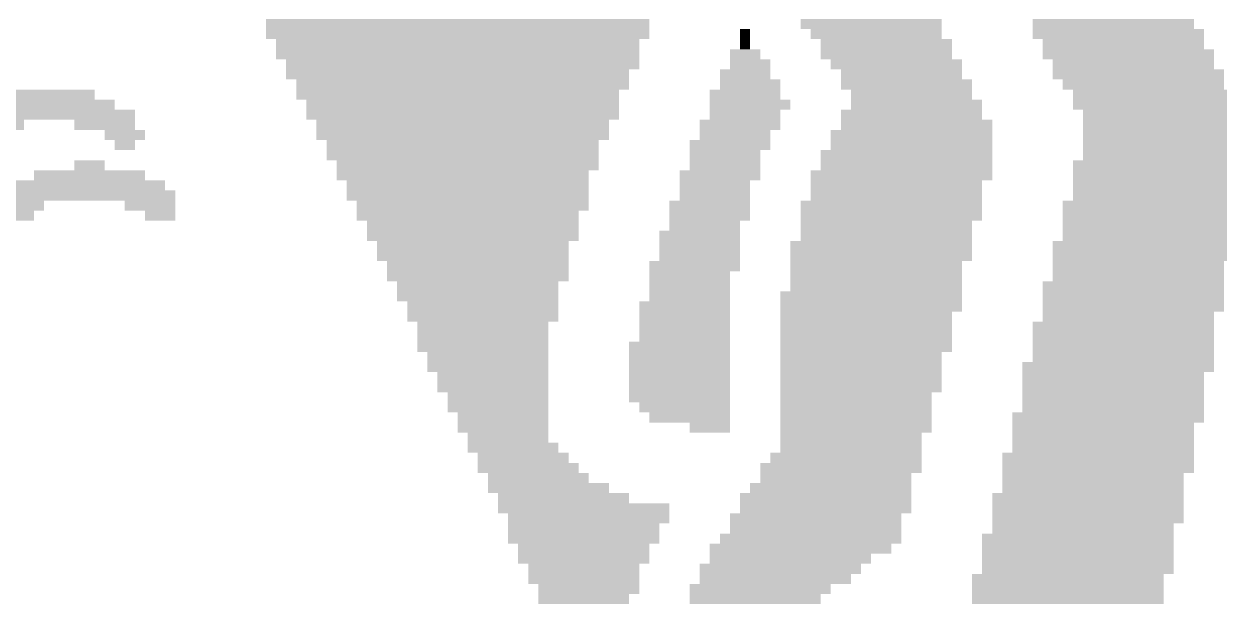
# Model space of a CAD drawing. Extents: x 6.74 to 13.52, y 0.26 to 6.1.
# Drawn here: x 9.745 to 11.25, y 1.177 to 1.901 of the extents above; entities that cross this region are included whole.
import ezdxf

# ---------------------------------------------------------------- set-up
doc = ezdxf.new("R2010")
doc.units = 0
doc.layers.get('0').update_dxf_attribs({"linetype": 'CONTINUOUS'})
doc.layers.add('1', color=7, linetype='CONTINUOUS')

msp = doc.modelspace()

# ---------------------------------------------------------------- linework, layer by layer
for points in [[(10.5329, 1.8942), (10.0503, 1.8942), (10.5329, 1.9069), (10.0503, 1.9069)], [(10.9012, 1.8942), (10.7234, 1.8942), (10.9012, 1.9069), (10.7234, 1.9069)], [(11.2187, 1.8942), (11.0155, 1.8942), (11.2187, 1.9069), (11.0155, 1.9069)], [(10.5329, 1.8815), (10.0503, 1.8815), (10.5329, 1.8942), (10.0503, 1.8942)], [(10.5202, 1.8688), (10.063, 1.8688), (10.5202, 1.8815), (10.063, 1.8815)], [(10.6599, 1.8815), (10.6472, 1.8815), (10.6599, 1.8942), (10.6472, 1.8942)], [(10.6599, 1.8688), (10.6472, 1.8688), (10.6599, 1.8815), (10.6472, 1.8815)], [(10.9012, 1.8815), (10.7361, 1.8815), (10.9012, 1.8942), (10.7361, 1.8942)], [(10.9139, 1.8688), (10.7488, 1.8688), (10.9139, 1.8815), (10.7488, 1.8815)], [(11.2314, 1.8815), (11.0155, 1.8815), (11.2314, 1.8942), (11.0155, 1.8942)], [(11.2314, 1.8688), (11.0282, 1.8688), (11.2314, 1.8815), (11.0282, 1.8815)], [(10.5202, 1.8561), (10.063, 1.8561), (10.5202, 1.8688), (10.063, 1.8688)], [(10.6726, 1.8561), (10.6345, 1.8561), (10.6726, 1.8688), (10.6345, 1.8688)], [(10.9139, 1.8561), (10.7488, 1.8561), (10.9139, 1.8688), (10.7488, 1.8688)], [(11.2441, 1.8561), (11.0282, 1.8561), (11.2441, 1.8688), (11.0282, 1.8688)], [(10.5202, 1.8434), (10.0757, 1.8434), (10.5202, 1.8561), (10.0757, 1.8561)], [(10.6853, 1.8434), (10.6345, 1.8434), (10.6853, 1.8561), (10.6345, 1.8561)], [(10.9266, 1.8434), (10.7615, 1.8434), (10.9266, 1.8561), (10.7615, 1.8561)], [(11.2441, 1.8434), (11.0409, 1.8434), (11.2441, 1.8561), (11.0409, 1.8561)], [(10.5075, 1.8307), (10.0757, 1.8307), (10.5075, 1.8434), (10.0757, 1.8434)], [(10.6853, 1.8307), (10.6218, 1.8307), (10.6853, 1.8434), (10.6218, 1.8434)], [(10.9266, 1.8307), (10.7742, 1.8307), (10.9266, 1.8434), (10.7742, 1.8434)], [(11.2568, 1.8307), (11.0409, 1.8307), (11.2568, 1.8434), (11.0409, 1.8434)], [(10.5075, 1.818), (10.0884, 1.818), (10.5075, 1.8307), (10.0884, 1.8307)], [(10.698, 1.818), (10.6218, 1.818), (10.698, 1.8307), (10.6218, 1.8307)], [(10.9393, 1.818), (10.7742, 1.818), (10.9393, 1.8307), (10.7742, 1.8307)], [(11.2568, 1.818), (11.0536, 1.818), (11.2568, 1.8307), (11.0536, 1.8307)], [(9.8344, 1.8053), (9.7201, 1.8053), (9.8344, 1.818), (9.7201, 1.818)], [(10.4948, 1.8053), (10.0884, 1.8053), (10.4948, 1.818), (10.0884, 1.818)], [(10.698, 1.8053), (10.6091, 1.8053), (10.698, 1.818), (10.6091, 1.818)], [(10.9393, 1.8053), (10.7869, 1.8053), (10.9393, 1.818), (10.7869, 1.818)], [(11.2695, 1.8053), (11.0663, 1.8053), (11.2695, 1.818), (11.0663, 1.818)], [(9.8852, 1.7799), (9.6693, 1.7799), (9.8852, 1.7926), (9.6693, 1.7926)], [(9.8598, 1.7926), (9.6947, 1.7926), (9.8598, 1.8053), (9.6947, 1.8053)], [(10.4948, 1.7926), (10.1011, 1.7926), (10.4948, 1.8053), (10.1011, 1.8053)], [(10.4948, 1.7799), (10.1011, 1.7799), (10.4948, 1.7926), (10.1011, 1.7926)], [(10.7107, 1.7926), (10.6091, 1.7926), (10.7107, 1.8053), (10.6091, 1.8053)], [(10.698, 1.7799), (10.6091, 1.7799), (10.698, 1.7926), (10.6091, 1.7926)], [(10.952, 1.7799), (10.7742, 1.7799), (10.952, 1.7926), (10.7742, 1.7926)], [(10.952, 1.7926), (10.7869, 1.7926), (10.952, 1.8053), (10.7869, 1.8053)], [(11.2822, 1.7926), (11.0663, 1.7926), (11.2822, 1.8053), (11.0663, 1.8053)], [(11.2822, 1.7799), (11.079, 1.7799), (11.2822, 1.7926), (11.079, 1.7926)], [(9.7455, 1.7672), (9.6566, 1.7672), (9.7455, 1.7799), (9.6566, 1.7799)], [(9.8852, 1.7672), (9.809, 1.7672), (9.8852, 1.7799), (9.809, 1.7799)], [(10.4821, 1.7672), (10.1138, 1.7672), (10.4821, 1.7799), (10.1138, 1.7799)], [(10.698, 1.7672), (10.5964, 1.7672), (10.698, 1.7799), (10.5964, 1.7799)], [(10.9647, 1.7672), (10.7742, 1.7672), (10.9647, 1.7799), (10.7742, 1.7799)], [(11.3584, 1.7672), (11.079, 1.7672), (11.3584, 1.7799), (11.079, 1.7799)], [(9.8979, 1.7545), (9.8471, 1.7545), (9.8979, 1.7672), (9.8471, 1.7672)], [(10.4821, 1.7545), (10.1138, 1.7545), (10.4821, 1.7672), (10.1138, 1.7672)], [(10.6853, 1.7545), (10.5964, 1.7545), (10.6853, 1.7672), (10.5964, 1.7672)], [(10.9647, 1.7545), (10.7615, 1.7545), (10.9647, 1.7672), (10.7615, 1.7672)], [(11.3584, 1.7545), (11.079, 1.7545), (11.3584, 1.7672), (11.079, 1.7672)], [(9.8852, 1.7418), (9.8598, 1.7418), (9.8852, 1.7545), (9.8598, 1.7545)], [(10.4694, 1.7418), (10.1265, 1.7418), (10.4694, 1.7545), (10.1265, 1.7545)], [(10.6853, 1.7418), (10.5837, 1.7418), (10.6853, 1.7545), (10.5837, 1.7545)], [(10.9647, 1.7418), (10.7615, 1.7418), (10.9647, 1.7545), (10.7615, 1.7545)], [(11.3457, 1.7418), (11.079, 1.7418), (11.3457, 1.7545), (11.079, 1.7545)], [(10.4694, 1.7291), (10.1265, 1.7291), (10.4694, 1.7418), (10.1265, 1.7418)], [(10.6726, 1.7291), (10.5837, 1.7291), (10.6726, 1.7418), (10.5837, 1.7418)], [(10.9647, 1.7291), (10.7488, 1.7291), (10.9647, 1.7418), (10.7488, 1.7418)], [(11.333, 1.7291), (11.079, 1.7291), (11.333, 1.7418), (11.079, 1.7418)], [(9.8979, 1.7037), (9.7582, 1.7037), (9.8979, 1.7164), (9.7582, 1.7164)], [(9.8471, 1.7164), (9.809, 1.7164), (9.8471, 1.7291), (9.809, 1.7291)], [(10.4694, 1.7164), (10.1392, 1.7164), (10.4694, 1.7291), (10.1392, 1.7291)], [(10.4567, 1.7037), (10.1392, 1.7037), (10.4567, 1.7164), (10.1392, 1.7164)], [(10.6726, 1.7037), (10.571, 1.7037), (10.6726, 1.7164), (10.571, 1.7164)], [(10.6726, 1.7164), (10.5837, 1.7164), (10.6726, 1.7291), (10.5837, 1.7291)], [(10.9647, 1.7037), (10.7361, 1.7037), (10.9647, 1.7164), (10.7361, 1.7164)], [(10.9647, 1.7164), (10.7488, 1.7164), (10.9647, 1.7291), (10.7488, 1.7291)], [(11.2822, 1.7164), (11.0663, 1.7164), (11.2822, 1.7291), (11.0663, 1.7291)], [(11.2822, 1.7037), (11.0663, 1.7037), (11.2822, 1.7164), (11.0663, 1.7164)], [(9.9233, 1.691), (9.7328, 1.691), (9.9233, 1.7037), (9.7328, 1.7037)], [(10.4567, 1.691), (10.1519, 1.691), (10.4567, 1.7037), (10.1519, 1.7037)], [(10.6599, 1.691), (10.571, 1.691), (10.6599, 1.7037), (10.571, 1.7037)], [(10.952, 1.691), (10.7361, 1.691), (10.952, 1.7037), (10.7361, 1.7037)], [(11.2822, 1.691), (11.0663, 1.691), (11.2822, 1.7037), (11.0663, 1.7037)], [(9.936, 1.6783), (9.7201, 1.6783), (9.936, 1.691), (9.7201, 1.691)], [(10.4567, 1.6783), (10.1519, 1.6783), (10.4567, 1.691), (10.1519, 1.691)], [(10.6599, 1.6783), (10.571, 1.6783), (10.6599, 1.691), (10.571, 1.691)], [(10.952, 1.6783), (10.7361, 1.6783), (10.952, 1.691), (10.7361, 1.691)], [(11.2822, 1.6783), (11.0663, 1.6783), (11.2822, 1.691), (11.0663, 1.691)], [(9.7709, 1.6656), (9.6947, 1.6656), (9.7709, 1.6783), (9.6947, 1.6783)], [(9.936, 1.6656), (9.8725, 1.6656), (9.936, 1.6783), (9.8725, 1.6783)], [(10.4567, 1.6656), (10.1646, 1.6656), (10.4567, 1.6783), (10.1646, 1.6783)], [(10.6599, 1.6656), (10.5583, 1.6656), (10.6599, 1.6783), (10.5583, 1.6783)], [(10.952, 1.6656), (10.7234, 1.6656), (10.952, 1.6783), (10.7234, 1.6783)], [(11.2822, 1.6656), (11.0536, 1.6656), (11.2822, 1.6783), (11.0536, 1.6783)], [(9.7582, 1.6529), (9.682, 1.6529), (9.7582, 1.6656), (9.682, 1.6656)], [(9.936, 1.6529), (9.8979, 1.6529), (9.936, 1.6656), (9.8979, 1.6656)], [(10.444, 1.6529), (10.1646, 1.6529), (10.444, 1.6656), (10.1646, 1.6656)], [(10.6599, 1.6529), (10.5583, 1.6529), (10.6599, 1.6656), (10.5583, 1.6656)], [(10.952, 1.6529), (10.7234, 1.6529), (10.952, 1.6656), (10.7234, 1.6656)], [(11.2695, 1.6529), (11.0536, 1.6529), (11.2695, 1.6656), (11.0536, 1.6656)], [(10.444, 1.6402), (10.1773, 1.6402), (10.444, 1.6529), (10.1773, 1.6529)], [(10.6472, 1.6402), (10.5583, 1.6402), (10.6472, 1.6529), (10.5583, 1.6529)], [(10.9393, 1.6402), (10.7234, 1.6402), (10.9393, 1.6529), (10.7234, 1.6529)], [(11.2695, 1.6402), (11.0536, 1.6402), (11.2695, 1.6529), (11.0536, 1.6529)], [(10.444, 1.6275), (10.1773, 1.6275), (10.444, 1.6402), (10.1773, 1.6402)], [(10.4313, 1.6148), (10.19, 1.6148), (10.4313, 1.6275), (10.19, 1.6275)], [(10.6472, 1.6275), (10.5456, 1.6275), (10.6472, 1.6402), (10.5456, 1.6402)], [(10.6472, 1.6148), (10.5456, 1.6148), (10.6472, 1.6275), (10.5456, 1.6275)], [(10.9393, 1.6148), (10.7107, 1.6148), (10.9393, 1.6275), (10.7107, 1.6275)], [(10.9393, 1.6275), (10.7234, 1.6275), (10.9393, 1.6402), (10.7234, 1.6402)], [(11.2695, 1.6148), (11.0409, 1.6148), (11.2695, 1.6275), (11.0409, 1.6275)], [(11.2695, 1.6275), (11.0536, 1.6275), (11.2695, 1.6402), (11.0536, 1.6402)], [(10.4313, 1.6021), (10.19, 1.6021), (10.4313, 1.6148), (10.19, 1.6148)], [(10.6472, 1.6021), (10.5456, 1.6021), (10.6472, 1.6148), (10.5456, 1.6148)], [(10.9393, 1.6021), (10.7107, 1.6021), (10.9393, 1.6148), (10.7107, 1.6148)], [(11.2695, 1.6021), (11.0409, 1.6021), (11.2695, 1.6148), (11.0409, 1.6148)], [(10.4313, 1.5894), (10.2027, 1.5894), (10.4313, 1.6021), (10.2027, 1.6021)], [(10.6472, 1.5894), (10.5329, 1.5894), (10.6472, 1.6021), (10.5329, 1.6021)], [(10.9266, 1.5894), (10.7107, 1.5894), (10.9266, 1.6021), (10.7107, 1.6021)], [(11.2568, 1.5894), (11.0409, 1.5894), (11.2568, 1.6021), (11.0409, 1.6021)], [(10.4313, 1.5767), (10.2027, 1.5767), (10.4313, 1.5894), (10.2027, 1.5894)], [(10.6345, 1.5767), (10.5329, 1.5767), (10.6345, 1.5894), (10.5329, 1.5894)], [(10.9266, 1.5767), (10.7107, 1.5767), (10.9266, 1.5894), (10.7107, 1.5894)], [(11.2568, 1.5767), (11.0409, 1.5767), (11.2568, 1.5894), (11.0409, 1.5894)], [(10.4186, 1.564), (10.2154, 1.564), (10.4186, 1.5767), (10.2154, 1.5767)], [(10.6345, 1.564), (10.5329, 1.564), (10.6345, 1.5767), (10.5329, 1.5767)], [(10.9266, 1.564), (10.7107, 1.564), (10.9266, 1.5767), (10.7107, 1.5767)], [(11.2568, 1.564), (11.0282, 1.564), (11.2568, 1.5767), (11.0282, 1.5767)], [(10.4186, 1.5513), (10.2154, 1.5513), (10.4186, 1.564), (10.2154, 1.564)], [(10.4186, 1.5386), (10.2281, 1.5386), (10.4186, 1.5513), (10.2281, 1.5513)], [(10.6345, 1.5386), (10.5202, 1.5386), (10.6345, 1.5513), (10.5202, 1.5513)], [(10.6345, 1.5513), (10.5329, 1.5513), (10.6345, 1.564), (10.5329, 1.564)], [(10.9266, 1.5513), (10.698, 1.5513), (10.9266, 1.564), (10.698, 1.564)], [(10.9266, 1.5386), (10.698, 1.5386), (10.9266, 1.5513), (10.698, 1.5513)], [(11.2568, 1.5513), (11.0282, 1.5513), (11.2568, 1.564), (11.0282, 1.564)], [(11.2568, 1.5386), (11.0282, 1.5386), (11.2568, 1.5513), (11.0282, 1.5513)], [(10.4186, 1.5259), (10.2281, 1.5259), (10.4186, 1.5386), (10.2281, 1.5386)], [(10.6345, 1.5259), (10.5202, 1.5259), (10.6345, 1.5386), (10.5202, 1.5386)], [(10.9139, 1.5259), (10.698, 1.5259), (10.9139, 1.5386), (10.698, 1.5386)], [(11.2441, 1.5259), (11.0282, 1.5259), (11.2441, 1.5386), (11.0282, 1.5386)], [(10.4059, 1.5132), (10.2408, 1.5132), (10.4059, 1.5259), (10.2408, 1.5259)], [(10.6345, 1.5132), (10.5202, 1.5132), (10.6345, 1.5259), (10.5202, 1.5259)], [(10.9139, 1.5132), (10.698, 1.5132), (10.9139, 1.5259), (10.698, 1.5259)], [(11.2441, 1.5132), (11.0155, 1.5132), (11.2441, 1.5259), (11.0155, 1.5259)], [(10.4059, 1.5005), (10.2408, 1.5005), (10.4059, 1.5132), (10.2408, 1.5132)], [(10.6345, 1.5005), (10.5202, 1.5005), (10.6345, 1.5132), (10.5202, 1.5132)], [(10.9139, 1.5005), (10.698, 1.5005), (10.9139, 1.5132), (10.698, 1.5132)], [(11.2441, 1.5005), (11.0155, 1.5005), (11.2441, 1.5132), (11.0155, 1.5132)], [(10.4059, 1.4878), (10.2408, 1.4878), (10.4059, 1.5005), (10.2408, 1.5005)], [(10.6345, 1.4878), (10.5075, 1.4878), (10.6345, 1.5005), (10.5075, 1.5005)], [(10.9139, 1.4878), (10.698, 1.4878), (10.9139, 1.5005), (10.698, 1.5005)], [(11.2441, 1.4878), (11.0155, 1.4878), (11.2441, 1.5005), (11.0155, 1.5005)], [(10.4059, 1.4751), (10.2535, 1.4751), (10.4059, 1.4878), (10.2535, 1.4878)], [(10.4059, 1.4624), (10.2535, 1.4624), (10.4059, 1.4751), (10.2535, 1.4751)], [(10.6345, 1.4751), (10.5075, 1.4751), (10.6345, 1.4878), (10.5075, 1.4878)], [(10.6345, 1.4624), (10.5075, 1.4624), (10.6345, 1.4751), (10.5075, 1.4751)], [(10.9012, 1.4751), (10.698, 1.4751), (10.9012, 1.4878), (10.698, 1.4878)], [(10.9012, 1.4624), (10.698, 1.4624), (10.9012, 1.4751), (10.698, 1.4751)], [(11.2441, 1.4624), (11.0028, 1.4624), (11.2441, 1.4751), (11.0028, 1.4751)], [(11.2441, 1.4751), (11.0155, 1.4751), (11.2441, 1.4878), (11.0155, 1.4878)], [(10.4059, 1.4497), (10.2662, 1.4497), (10.4059, 1.4624), (10.2662, 1.4624)], [(10.6345, 1.4497), (10.5075, 1.4497), (10.6345, 1.4624), (10.5075, 1.4624)], [(10.9012, 1.4497), (10.698, 1.4497), (10.9012, 1.4624), (10.698, 1.4624)], [(11.2314, 1.4497), (11.0028, 1.4497), (11.2314, 1.4624), (11.0028, 1.4624)], [(10.4059, 1.437), (10.2662, 1.437), (10.4059, 1.4497), (10.2662, 1.4497)], [(10.6345, 1.437), (10.5075, 1.437), (10.6345, 1.4497), (10.5075, 1.4497)], [(10.9012, 1.437), (10.698, 1.437), (10.9012, 1.4497), (10.698, 1.4497)], [(11.2314, 1.437), (11.0028, 1.437), (11.2314, 1.4497), (11.0028, 1.4497)], [(10.4059, 1.4243), (10.2789, 1.4243), (10.4059, 1.437), (10.2789, 1.437)], [(10.6345, 1.4243), (10.5075, 1.4243), (10.6345, 1.437), (10.5075, 1.437)], [(10.8885, 1.4243), (10.698, 1.4243), (10.8885, 1.437), (10.698, 1.437)], [(11.2314, 1.4243), (11.0028, 1.4243), (11.2314, 1.437), (11.0028, 1.437)], [(10.4059, 1.4116), (10.2789, 1.4116), (10.4059, 1.4243), (10.2789, 1.4243)], [(10.6345, 1.4116), (10.5202, 1.4116), (10.6345, 1.4243), (10.5202, 1.4243)], [(10.8885, 1.4116), (10.698, 1.4116), (10.8885, 1.4243), (10.698, 1.4243)], [(11.2314, 1.4116), (11.0028, 1.4116), (11.2314, 1.4243), (11.0028, 1.4243)], [(10.4059, 1.3989), (10.2916, 1.3989), (10.4059, 1.4116), (10.2916, 1.4116)], [(10.6345, 1.3989), (10.5329, 1.3989), (10.6345, 1.4116), (10.5329, 1.4116)], [(10.8885, 1.3989), (10.698, 1.3989), (10.8885, 1.4116), (10.698, 1.4116)], [(11.2314, 1.3989), (10.9901, 1.3989), (11.2314, 1.4116), (10.9901, 1.4116)], [(10.4059, 1.3862), (10.2916, 1.3862), (10.4059, 1.3989), (10.2916, 1.3989)], [(10.4059, 1.3735), (10.3043, 1.3735), (10.4059, 1.3862), (10.3043, 1.3862)], [(10.6345, 1.3862), (10.5837, 1.3862), (10.6345, 1.3989), (10.5837, 1.3989)], [(10.8885, 1.3862), (10.698, 1.3862), (10.8885, 1.3989), (10.698, 1.3989)], [(10.8758, 1.3735), (10.698, 1.3735), (10.8758, 1.3862), (10.698, 1.3862)], [(11.2187, 1.3862), (10.9901, 1.3862), (11.2187, 1.3989), (10.9901, 1.3989)], [(11.2187, 1.3735), (10.9901, 1.3735), (11.2187, 1.3862), (10.9901, 1.3862)], [(10.4186, 1.3608), (10.3043, 1.3608), (10.4186, 1.3735), (10.3043, 1.3735)], [(10.8758, 1.3608), (10.698, 1.3608), (10.8758, 1.3735), (10.698, 1.3735)], [(11.2187, 1.3608), (10.9901, 1.3608), (11.2187, 1.3735), (10.9901, 1.3735)], [(10.4313, 1.3481), (10.317, 1.3481), (10.4313, 1.3608), (10.317, 1.3608)], [(10.8758, 1.3481), (10.6853, 1.3481), (10.8758, 1.3608), (10.6853, 1.3608)], [(11.2187, 1.3481), (10.9774, 1.3481), (11.2187, 1.3608), (10.9774, 1.3608)], [(10.444, 1.3354), (10.317, 1.3354), (10.444, 1.3481), (10.317, 1.3481)], [(10.8758, 1.3354), (10.6726, 1.3354), (10.8758, 1.3481), (10.6726, 1.3481)], [(11.2187, 1.3354), (10.9774, 1.3354), (11.2187, 1.3481), (10.9774, 1.3481)], [(10.4567, 1.3227), (10.3297, 1.3227), (10.4567, 1.3354), (10.3297, 1.3354)], [(10.8631, 1.3227), (10.6726, 1.3227), (10.8631, 1.3354), (10.6726, 1.3354)], [(11.206, 1.3227), (10.9774, 1.3227), (11.206, 1.3354), (10.9774, 1.3354)], [(10.4821, 1.31), (10.3297, 1.31), (10.4821, 1.3227), (10.3297, 1.3227)], [(10.5075, 1.2973), (10.3424, 1.2973), (10.5075, 1.31), (10.3424, 1.31)], [(10.8631, 1.2973), (10.6472, 1.2973), (10.8631, 1.31), (10.6472, 1.31)], [(10.8631, 1.31), (10.6599, 1.31), (10.8631, 1.3227), (10.6599, 1.3227)], [(11.206, 1.2973), (10.9647, 1.2973), (11.206, 1.31), (10.9647, 1.31)], [(11.206, 1.31), (10.9774, 1.31), (11.206, 1.3227), (10.9774, 1.3227)], [(10.5583, 1.2846), (10.3424, 1.2846), (10.5583, 1.2973), (10.3424, 1.2973)], [(10.8631, 1.2846), (10.6472, 1.2846), (10.8631, 1.2973), (10.6472, 1.2973)], [(11.206, 1.2846), (10.9647, 1.2846), (11.206, 1.2973), (10.9647, 1.2973)], [(10.5583, 1.2719), (10.3551, 1.2719), (10.5583, 1.2846), (10.3551, 1.2846)], [(10.8504, 1.2719), (10.6345, 1.2719), (10.8504, 1.2846), (10.6345, 1.2846)], [(11.206, 1.2719), (10.9647, 1.2719), (11.206, 1.2846), (10.9647, 1.2846)], [(10.5456, 1.2592), (10.3551, 1.2592), (10.5456, 1.2719), (10.3551, 1.2719)], [(10.8504, 1.2592), (10.6345, 1.2592), (10.8504, 1.2719), (10.6345, 1.2719)], [(11.1933, 1.2592), (10.9647, 1.2592), (11.1933, 1.2719), (10.9647, 1.2719)], [(10.5456, 1.2465), (10.3551, 1.2465), (10.5456, 1.2592), (10.3551, 1.2592)], [(10.8504, 1.2465), (10.6218, 1.2465), (10.8504, 1.2592), (10.6218, 1.2592)], [(11.1933, 1.2465), (10.952, 1.2465), (11.1933, 1.2592), (10.952, 1.2592)], [(10.5329, 1.2338), (10.3678, 1.2338), (10.5329, 1.2465), (10.3678, 1.2465)], [(10.8377, 1.2338), (10.6091, 1.2338), (10.8377, 1.2465), (10.6091, 1.2465)], [(11.1933, 1.2338), (10.952, 1.2338), (11.1933, 1.2465), (10.952, 1.2465)], [(10.5329, 1.2211), (10.3678, 1.2211), (10.5329, 1.2338), (10.3678, 1.2338)], [(10.5202, 1.2084), (10.3805, 1.2084), (10.5202, 1.2211), (10.3805, 1.2211)], [(10.7996, 1.2084), (10.5964, 1.2084), (10.7996, 1.2211), (10.5964, 1.2211)], [(10.8123, 1.2211), (10.6091, 1.2211), (10.8123, 1.2338), (10.6091, 1.2338)], [(11.1933, 1.2211), (10.952, 1.2211), (11.1933, 1.2338), (10.952, 1.2338)], [(11.1933, 1.2084), (10.952, 1.2084), (11.1933, 1.2211), (10.952, 1.2211)], [(10.5202, 1.1957), (10.3805, 1.1957), (10.5202, 1.2084), (10.3805, 1.2084)], [(10.7869, 1.1957), (10.5964, 1.1957), (10.7869, 1.2084), (10.5964, 1.2084)], [(11.1806, 1.1957), (10.9393, 1.1957), (11.1806, 1.2084), (10.9393, 1.2084)], [(10.5202, 1.183), (10.3932, 1.183), (10.5202, 1.1957), (10.3932, 1.1957)], [(10.7615, 1.183), (10.5837, 1.183), (10.7615, 1.1957), (10.5837, 1.1957)], [(11.1806, 1.183), (10.9393, 1.183), (11.1806, 1.1957), (10.9393, 1.1957)], [(10.5075, 1.1703), (10.3932, 1.1703), (10.5075, 1.183), (10.3932, 1.183)], [(10.7488, 1.1703), (10.5837, 1.1703), (10.7488, 1.183), (10.5837, 1.183)], [(11.1806, 1.1703), (10.9393, 1.1703), (11.1806, 1.183), (10.9393, 1.183)]]:
    msp.add_solid(points)
at = {"layer": '1'}
for points in [[(10.5329, 1.8942), (10.0503, 1.8942), (10.5329, 1.9069), (10.0503, 1.9069)], [(10.9012, 1.8942), (10.7234, 1.8942), (10.9012, 1.9069), (10.7234, 1.9069)], [(11.2187, 1.8942), (11.0155, 1.8942), (11.2187, 1.9069), (11.0155, 1.9069)], [(10.5329, 1.8815), (10.0503, 1.8815), (10.5329, 1.8942), (10.0503, 1.8942)], [(10.5202, 1.8688), (10.063, 1.8688), (10.5202, 1.8815), (10.063, 1.8815)], [(10.6599, 1.8815), (10.6472, 1.8815), (10.6599, 1.8942), (10.6472, 1.8942)], [(10.6599, 1.8688), (10.6472, 1.8688), (10.6599, 1.8815), (10.6472, 1.8815)], [(10.9012, 1.8815), (10.7361, 1.8815), (10.9012, 1.8942), (10.7361, 1.8942)], [(10.9139, 1.8688), (10.7488, 1.8688), (10.9139, 1.8815), (10.7488, 1.8815)], [(11.2314, 1.8815), (11.0155, 1.8815), (11.2314, 1.8942), (11.0155, 1.8942)], [(11.2314, 1.8688), (11.0282, 1.8688), (11.2314, 1.8815), (11.0282, 1.8815)], [(10.5202, 1.8561), (10.063, 1.8561), (10.5202, 1.8688), (10.063, 1.8688)], [(10.6726, 1.8561), (10.6345, 1.8561), (10.6726, 1.8688), (10.6345, 1.8688)], [(10.9139, 1.8561), (10.7488, 1.8561), (10.9139, 1.8688), (10.7488, 1.8688)], [(11.2441, 1.8561), (11.0282, 1.8561), (11.2441, 1.8688), (11.0282, 1.8688)], [(10.5202, 1.8434), (10.0757, 1.8434), (10.5202, 1.8561), (10.0757, 1.8561)], [(10.6853, 1.8434), (10.6345, 1.8434), (10.6853, 1.8561), (10.6345, 1.8561)], [(10.9266, 1.8434), (10.7615, 1.8434), (10.9266, 1.8561), (10.7615, 1.8561)], [(11.2441, 1.8434), (11.0409, 1.8434), (11.2441, 1.8561), (11.0409, 1.8561)], [(10.5075, 1.8307), (10.0757, 1.8307), (10.5075, 1.8434), (10.0757, 1.8434)], [(10.6853, 1.8307), (10.6218, 1.8307), (10.6853, 1.8434), (10.6218, 1.8434)], [(10.9266, 1.8307), (10.7742, 1.8307), (10.9266, 1.8434), (10.7742, 1.8434)], [(11.2568, 1.8307), (11.0409, 1.8307), (11.2568, 1.8434), (11.0409, 1.8434)], [(10.5075, 1.818), (10.0884, 1.818), (10.5075, 1.8307), (10.0884, 1.8307)], [(10.698, 1.818), (10.6218, 1.818), (10.698, 1.8307), (10.6218, 1.8307)], [(10.9393, 1.818), (10.7742, 1.818), (10.9393, 1.8307), (10.7742, 1.8307)], [(11.2568, 1.818), (11.0536, 1.818), (11.2568, 1.8307), (11.0536, 1.8307)], [(9.8344, 1.8053), (9.7201, 1.8053), (9.8344, 1.818), (9.7201, 1.818)], [(10.4948, 1.8053), (10.0884, 1.8053), (10.4948, 1.818), (10.0884, 1.818)], [(10.698, 1.8053), (10.6091, 1.8053), (10.698, 1.818), (10.6091, 1.818)], [(10.9393, 1.8053), (10.7869, 1.8053), (10.9393, 1.818), (10.7869, 1.818)], [(11.2695, 1.8053), (11.0663, 1.8053), (11.2695, 1.818), (11.0663, 1.818)], [(9.8852, 1.7799), (9.6693, 1.7799), (9.8852, 1.7926), (9.6693, 1.7926)], [(9.8598, 1.7926), (9.6947, 1.7926), (9.8598, 1.8053), (9.6947, 1.8053)], [(10.4948, 1.7926), (10.1011, 1.7926), (10.4948, 1.8053), (10.1011, 1.8053)], [(10.4948, 1.7799), (10.1011, 1.7799), (10.4948, 1.7926), (10.1011, 1.7926)], [(10.7107, 1.7926), (10.6091, 1.7926), (10.7107, 1.8053), (10.6091, 1.8053)], [(10.698, 1.7799), (10.6091, 1.7799), (10.698, 1.7926), (10.6091, 1.7926)], [(10.952, 1.7799), (10.7742, 1.7799), (10.952, 1.7926), (10.7742, 1.7926)], [(10.952, 1.7926), (10.7869, 1.7926), (10.952, 1.8053), (10.7869, 1.8053)], [(11.2822, 1.7926), (11.0663, 1.7926), (11.2822, 1.8053), (11.0663, 1.8053)], [(11.2822, 1.7799), (11.079, 1.7799), (11.2822, 1.7926), (11.079, 1.7926)], [(9.7455, 1.7672), (9.6566, 1.7672), (9.7455, 1.7799), (9.6566, 1.7799)], [(9.8852, 1.7672), (9.809, 1.7672), (9.8852, 1.7799), (9.809, 1.7799)], [(10.4821, 1.7672), (10.1138, 1.7672), (10.4821, 1.7799), (10.1138, 1.7799)], [(10.698, 1.7672), (10.5964, 1.7672), (10.698, 1.7799), (10.5964, 1.7799)], [(10.9647, 1.7672), (10.7742, 1.7672), (10.9647, 1.7799), (10.7742, 1.7799)], [(11.3584, 1.7672), (11.079, 1.7672), (11.3584, 1.7799), (11.079, 1.7799)], [(9.8979, 1.7545), (9.8471, 1.7545), (9.8979, 1.7672), (9.8471, 1.7672)], [(10.4821, 1.7545), (10.1138, 1.7545), (10.4821, 1.7672), (10.1138, 1.7672)], [(10.6853, 1.7545), (10.5964, 1.7545), (10.6853, 1.7672), (10.5964, 1.7672)], [(10.9647, 1.7545), (10.7615, 1.7545), (10.9647, 1.7672), (10.7615, 1.7672)], [(11.3584, 1.7545), (11.079, 1.7545), (11.3584, 1.7672), (11.079, 1.7672)], [(9.8852, 1.7418), (9.8598, 1.7418), (9.8852, 1.7545), (9.8598, 1.7545)], [(10.4694, 1.7418), (10.1265, 1.7418), (10.4694, 1.7545), (10.1265, 1.7545)], [(10.6853, 1.7418), (10.5837, 1.7418), (10.6853, 1.7545), (10.5837, 1.7545)], [(10.9647, 1.7418), (10.7615, 1.7418), (10.9647, 1.7545), (10.7615, 1.7545)], [(11.3457, 1.7418), (11.079, 1.7418), (11.3457, 1.7545), (11.079, 1.7545)], [(10.4694, 1.7291), (10.1265, 1.7291), (10.4694, 1.7418), (10.1265, 1.7418)], [(10.6726, 1.7291), (10.5837, 1.7291), (10.6726, 1.7418), (10.5837, 1.7418)], [(10.9647, 1.7291), (10.7488, 1.7291), (10.9647, 1.7418), (10.7488, 1.7418)], [(11.333, 1.7291), (11.079, 1.7291), (11.333, 1.7418), (11.079, 1.7418)], [(9.8979, 1.7037), (9.7582, 1.7037), (9.8979, 1.7164), (9.7582, 1.7164)], [(9.8471, 1.7164), (9.809, 1.7164), (9.8471, 1.7291), (9.809, 1.7291)], [(10.4694, 1.7164), (10.1392, 1.7164), (10.4694, 1.7291), (10.1392, 1.7291)], [(10.4567, 1.7037), (10.1392, 1.7037), (10.4567, 1.7164), (10.1392, 1.7164)], [(10.6726, 1.7037), (10.571, 1.7037), (10.6726, 1.7164), (10.571, 1.7164)], [(10.6726, 1.7164), (10.5837, 1.7164), (10.6726, 1.7291), (10.5837, 1.7291)], [(10.9647, 1.7037), (10.7361, 1.7037), (10.9647, 1.7164), (10.7361, 1.7164)], [(10.9647, 1.7164), (10.7488, 1.7164), (10.9647, 1.7291), (10.7488, 1.7291)], [(11.2822, 1.7164), (11.0663, 1.7164), (11.2822, 1.7291), (11.0663, 1.7291)], [(11.2822, 1.7037), (11.0663, 1.7037), (11.2822, 1.7164), (11.0663, 1.7164)], [(9.9233, 1.691), (9.7328, 1.691), (9.9233, 1.7037), (9.7328, 1.7037)], [(10.4567, 1.691), (10.1519, 1.691), (10.4567, 1.7037), (10.1519, 1.7037)], [(10.6599, 1.691), (10.571, 1.691), (10.6599, 1.7037), (10.571, 1.7037)], [(10.952, 1.691), (10.7361, 1.691), (10.952, 1.7037), (10.7361, 1.7037)], [(11.2822, 1.691), (11.0663, 1.691), (11.2822, 1.7037), (11.0663, 1.7037)], [(9.936, 1.6783), (9.7201, 1.6783), (9.936, 1.691), (9.7201, 1.691)], [(10.4567, 1.6783), (10.1519, 1.6783), (10.4567, 1.691), (10.1519, 1.691)], [(10.6599, 1.6783), (10.571, 1.6783), (10.6599, 1.691), (10.571, 1.691)], [(10.952, 1.6783), (10.7361, 1.6783), (10.952, 1.691), (10.7361, 1.691)], [(11.2822, 1.6783), (11.0663, 1.6783), (11.2822, 1.691), (11.0663, 1.691)], [(9.7709, 1.6656), (9.6947, 1.6656), (9.7709, 1.6783), (9.6947, 1.6783)], [(9.936, 1.6656), (9.8725, 1.6656), (9.936, 1.6783), (9.8725, 1.6783)], [(10.4567, 1.6656), (10.1646, 1.6656), (10.4567, 1.6783), (10.1646, 1.6783)], [(10.6599, 1.6656), (10.5583, 1.6656), (10.6599, 1.6783), (10.5583, 1.6783)], [(10.952, 1.6656), (10.7234, 1.6656), (10.952, 1.6783), (10.7234, 1.6783)], [(11.2822, 1.6656), (11.0536, 1.6656), (11.2822, 1.6783), (11.0536, 1.6783)], [(9.7582, 1.6529), (9.682, 1.6529), (9.7582, 1.6656), (9.682, 1.6656)], [(9.936, 1.6529), (9.8979, 1.6529), (9.936, 1.6656), (9.8979, 1.6656)], [(10.444, 1.6529), (10.1646, 1.6529), (10.444, 1.6656), (10.1646, 1.6656)], [(10.6599, 1.6529), (10.5583, 1.6529), (10.6599, 1.6656), (10.5583, 1.6656)], [(10.952, 1.6529), (10.7234, 1.6529), (10.952, 1.6656), (10.7234, 1.6656)], [(11.2695, 1.6529), (11.0536, 1.6529), (11.2695, 1.6656), (11.0536, 1.6656)], [(10.444, 1.6402), (10.1773, 1.6402), (10.444, 1.6529), (10.1773, 1.6529)], [(10.6472, 1.6402), (10.5583, 1.6402), (10.6472, 1.6529), (10.5583, 1.6529)], [(10.9393, 1.6402), (10.7234, 1.6402), (10.9393, 1.6529), (10.7234, 1.6529)], [(11.2695, 1.6402), (11.0536, 1.6402), (11.2695, 1.6529), (11.0536, 1.6529)], [(10.444, 1.6275), (10.1773, 1.6275), (10.444, 1.6402), (10.1773, 1.6402)], [(10.4313, 1.6148), (10.19, 1.6148), (10.4313, 1.6275), (10.19, 1.6275)], [(10.6472, 1.6275), (10.5456, 1.6275), (10.6472, 1.6402), (10.5456, 1.6402)], [(10.6472, 1.6148), (10.5456, 1.6148), (10.6472, 1.6275), (10.5456, 1.6275)], [(10.9393, 1.6148), (10.7107, 1.6148), (10.9393, 1.6275), (10.7107, 1.6275)], [(10.9393, 1.6275), (10.7234, 1.6275), (10.9393, 1.6402), (10.7234, 1.6402)], [(11.2695, 1.6148), (11.0409, 1.6148), (11.2695, 1.6275), (11.0409, 1.6275)], [(11.2695, 1.6275), (11.0536, 1.6275), (11.2695, 1.6402), (11.0536, 1.6402)], [(10.4313, 1.6021), (10.19, 1.6021), (10.4313, 1.6148), (10.19, 1.6148)], [(10.6472, 1.6021), (10.5456, 1.6021), (10.6472, 1.6148), (10.5456, 1.6148)], [(10.9393, 1.6021), (10.7107, 1.6021), (10.9393, 1.6148), (10.7107, 1.6148)], [(11.2695, 1.6021), (11.0409, 1.6021), (11.2695, 1.6148), (11.0409, 1.6148)], [(10.4313, 1.5894), (10.2027, 1.5894), (10.4313, 1.6021), (10.2027, 1.6021)], [(10.6472, 1.5894), (10.5329, 1.5894), (10.6472, 1.6021), (10.5329, 1.6021)], [(10.9266, 1.5894), (10.7107, 1.5894), (10.9266, 1.6021), (10.7107, 1.6021)], [(11.2568, 1.5894), (11.0409, 1.5894), (11.2568, 1.6021), (11.0409, 1.6021)], [(10.4313, 1.5767), (10.2027, 1.5767), (10.4313, 1.5894), (10.2027, 1.5894)], [(10.6345, 1.5767), (10.5329, 1.5767), (10.6345, 1.5894), (10.5329, 1.5894)], [(10.9266, 1.5767), (10.7107, 1.5767), (10.9266, 1.5894), (10.7107, 1.5894)], [(11.2568, 1.5767), (11.0409, 1.5767), (11.2568, 1.5894), (11.0409, 1.5894)], [(10.4186, 1.564), (10.2154, 1.564), (10.4186, 1.5767), (10.2154, 1.5767)], [(10.6345, 1.564), (10.5329, 1.564), (10.6345, 1.5767), (10.5329, 1.5767)], [(10.9266, 1.564), (10.7107, 1.564), (10.9266, 1.5767), (10.7107, 1.5767)], [(11.2568, 1.564), (11.0282, 1.564), (11.2568, 1.5767), (11.0282, 1.5767)], [(10.4186, 1.5513), (10.2154, 1.5513), (10.4186, 1.564), (10.2154, 1.564)], [(10.4186, 1.5386), (10.2281, 1.5386), (10.4186, 1.5513), (10.2281, 1.5513)], [(10.6345, 1.5386), (10.5202, 1.5386), (10.6345, 1.5513), (10.5202, 1.5513)], [(10.6345, 1.5513), (10.5329, 1.5513), (10.6345, 1.564), (10.5329, 1.564)], [(10.9266, 1.5513), (10.698, 1.5513), (10.9266, 1.564), (10.698, 1.564)], [(10.9266, 1.5386), (10.698, 1.5386), (10.9266, 1.5513), (10.698, 1.5513)], [(11.2568, 1.5513), (11.0282, 1.5513), (11.2568, 1.564), (11.0282, 1.564)], [(11.2568, 1.5386), (11.0282, 1.5386), (11.2568, 1.5513), (11.0282, 1.5513)], [(10.4186, 1.5259), (10.2281, 1.5259), (10.4186, 1.5386), (10.2281, 1.5386)], [(10.6345, 1.5259), (10.5202, 1.5259), (10.6345, 1.5386), (10.5202, 1.5386)], [(10.9139, 1.5259), (10.698, 1.5259), (10.9139, 1.5386), (10.698, 1.5386)], [(11.2441, 1.5259), (11.0282, 1.5259), (11.2441, 1.5386), (11.0282, 1.5386)], [(10.4059, 1.5132), (10.2408, 1.5132), (10.4059, 1.5259), (10.2408, 1.5259)], [(10.6345, 1.5132), (10.5202, 1.5132), (10.6345, 1.5259), (10.5202, 1.5259)], [(10.9139, 1.5132), (10.698, 1.5132), (10.9139, 1.5259), (10.698, 1.5259)], [(11.2441, 1.5132), (11.0155, 1.5132), (11.2441, 1.5259), (11.0155, 1.5259)], [(10.4059, 1.5005), (10.2408, 1.5005), (10.4059, 1.5132), (10.2408, 1.5132)], [(10.6345, 1.5005), (10.5202, 1.5005), (10.6345, 1.5132), (10.5202, 1.5132)], [(10.9139, 1.5005), (10.698, 1.5005), (10.9139, 1.5132), (10.698, 1.5132)], [(11.2441, 1.5005), (11.0155, 1.5005), (11.2441, 1.5132), (11.0155, 1.5132)], [(10.4059, 1.4878), (10.2408, 1.4878), (10.4059, 1.5005), (10.2408, 1.5005)], [(10.6345, 1.4878), (10.5075, 1.4878), (10.6345, 1.5005), (10.5075, 1.5005)], [(10.9139, 1.4878), (10.698, 1.4878), (10.9139, 1.5005), (10.698, 1.5005)], [(11.2441, 1.4878), (11.0155, 1.4878), (11.2441, 1.5005), (11.0155, 1.5005)], [(10.4059, 1.4751), (10.2535, 1.4751), (10.4059, 1.4878), (10.2535, 1.4878)], [(10.4059, 1.4624), (10.2535, 1.4624), (10.4059, 1.4751), (10.2535, 1.4751)], [(10.6345, 1.4751), (10.5075, 1.4751), (10.6345, 1.4878), (10.5075, 1.4878)], [(10.6345, 1.4624), (10.5075, 1.4624), (10.6345, 1.4751), (10.5075, 1.4751)], [(10.9012, 1.4751), (10.698, 1.4751), (10.9012, 1.4878), (10.698, 1.4878)], [(10.9012, 1.4624), (10.698, 1.4624), (10.9012, 1.4751), (10.698, 1.4751)], [(11.2441, 1.4624), (11.0028, 1.4624), (11.2441, 1.4751), (11.0028, 1.4751)], [(11.2441, 1.4751), (11.0155, 1.4751), (11.2441, 1.4878), (11.0155, 1.4878)], [(10.4059, 1.4497), (10.2662, 1.4497), (10.4059, 1.4624), (10.2662, 1.4624)], [(10.6345, 1.4497), (10.5075, 1.4497), (10.6345, 1.4624), (10.5075, 1.4624)], [(10.9012, 1.4497), (10.698, 1.4497), (10.9012, 1.4624), (10.698, 1.4624)], [(11.2314, 1.4497), (11.0028, 1.4497), (11.2314, 1.4624), (11.0028, 1.4624)], [(10.4059, 1.437), (10.2662, 1.437), (10.4059, 1.4497), (10.2662, 1.4497)], [(10.6345, 1.437), (10.5075, 1.437), (10.6345, 1.4497), (10.5075, 1.4497)], [(10.9012, 1.437), (10.698, 1.437), (10.9012, 1.4497), (10.698, 1.4497)], [(11.2314, 1.437), (11.0028, 1.437), (11.2314, 1.4497), (11.0028, 1.4497)], [(10.4059, 1.4243), (10.2789, 1.4243), (10.4059, 1.437), (10.2789, 1.437)], [(10.6345, 1.4243), (10.5075, 1.4243), (10.6345, 1.437), (10.5075, 1.437)], [(10.8885, 1.4243), (10.698, 1.4243), (10.8885, 1.437), (10.698, 1.437)], [(11.2314, 1.4243), (11.0028, 1.4243), (11.2314, 1.437), (11.0028, 1.437)], [(10.4059, 1.4116), (10.2789, 1.4116), (10.4059, 1.4243), (10.2789, 1.4243)], [(10.6345, 1.4116), (10.5202, 1.4116), (10.6345, 1.4243), (10.5202, 1.4243)], [(10.8885, 1.4116), (10.698, 1.4116), (10.8885, 1.4243), (10.698, 1.4243)], [(11.2314, 1.4116), (11.0028, 1.4116), (11.2314, 1.4243), (11.0028, 1.4243)], [(10.4059, 1.3989), (10.2916, 1.3989), (10.4059, 1.4116), (10.2916, 1.4116)], [(10.6345, 1.3989), (10.5329, 1.3989), (10.6345, 1.4116), (10.5329, 1.4116)], [(10.8885, 1.3989), (10.698, 1.3989), (10.8885, 1.4116), (10.698, 1.4116)], [(11.2314, 1.3989), (10.9901, 1.3989), (11.2314, 1.4116), (10.9901, 1.4116)], [(10.4059, 1.3862), (10.2916, 1.3862), (10.4059, 1.3989), (10.2916, 1.3989)], [(10.4059, 1.3735), (10.3043, 1.3735), (10.4059, 1.3862), (10.3043, 1.3862)], [(10.6345, 1.3862), (10.5837, 1.3862), (10.6345, 1.3989), (10.5837, 1.3989)], [(10.8885, 1.3862), (10.698, 1.3862), (10.8885, 1.3989), (10.698, 1.3989)], [(10.8758, 1.3735), (10.698, 1.3735), (10.8758, 1.3862), (10.698, 1.3862)], [(11.2187, 1.3862), (10.9901, 1.3862), (11.2187, 1.3989), (10.9901, 1.3989)], [(11.2187, 1.3735), (10.9901, 1.3735), (11.2187, 1.3862), (10.9901, 1.3862)], [(10.4186, 1.3608), (10.3043, 1.3608), (10.4186, 1.3735), (10.3043, 1.3735)], [(10.8758, 1.3608), (10.698, 1.3608), (10.8758, 1.3735), (10.698, 1.3735)], [(11.2187, 1.3608), (10.9901, 1.3608), (11.2187, 1.3735), (10.9901, 1.3735)], [(10.4313, 1.3481), (10.317, 1.3481), (10.4313, 1.3608), (10.317, 1.3608)], [(10.8758, 1.3481), (10.6853, 1.3481), (10.8758, 1.3608), (10.6853, 1.3608)], [(11.2187, 1.3481), (10.9774, 1.3481), (11.2187, 1.3608), (10.9774, 1.3608)], [(10.444, 1.3354), (10.317, 1.3354), (10.444, 1.3481), (10.317, 1.3481)], [(10.8758, 1.3354), (10.6726, 1.3354), (10.8758, 1.3481), (10.6726, 1.3481)], [(11.2187, 1.3354), (10.9774, 1.3354), (11.2187, 1.3481), (10.9774, 1.3481)], [(10.4567, 1.3227), (10.3297, 1.3227), (10.4567, 1.3354), (10.3297, 1.3354)], [(10.8631, 1.3227), (10.6726, 1.3227), (10.8631, 1.3354), (10.6726, 1.3354)], [(11.206, 1.3227), (10.9774, 1.3227), (11.206, 1.3354), (10.9774, 1.3354)], [(10.4821, 1.31), (10.3297, 1.31), (10.4821, 1.3227), (10.3297, 1.3227)], [(10.5075, 1.2973), (10.3424, 1.2973), (10.5075, 1.31), (10.3424, 1.31)], [(10.8631, 1.2973), (10.6472, 1.2973), (10.8631, 1.31), (10.6472, 1.31)], [(10.8631, 1.31), (10.6599, 1.31), (10.8631, 1.3227), (10.6599, 1.3227)], [(11.206, 1.2973), (10.9647, 1.2973), (11.206, 1.31), (10.9647, 1.31)], [(11.206, 1.31), (10.9774, 1.31), (11.206, 1.3227), (10.9774, 1.3227)], [(10.5583, 1.2846), (10.3424, 1.2846), (10.5583, 1.2973), (10.3424, 1.2973)], [(10.8631, 1.2846), (10.6472, 1.2846), (10.8631, 1.2973), (10.6472, 1.2973)], [(11.206, 1.2846), (10.9647, 1.2846), (11.206, 1.2973), (10.9647, 1.2973)], [(10.5583, 1.2719), (10.3551, 1.2719), (10.5583, 1.2846), (10.3551, 1.2846)], [(10.8504, 1.2719), (10.6345, 1.2719), (10.8504, 1.2846), (10.6345, 1.2846)], [(11.206, 1.2719), (10.9647, 1.2719), (11.206, 1.2846), (10.9647, 1.2846)], [(10.5456, 1.2592), (10.3551, 1.2592), (10.5456, 1.2719), (10.3551, 1.2719)], [(10.8504, 1.2592), (10.6345, 1.2592), (10.8504, 1.2719), (10.6345, 1.2719)], [(11.1933, 1.2592), (10.9647, 1.2592), (11.1933, 1.2719), (10.9647, 1.2719)], [(10.5456, 1.2465), (10.3551, 1.2465), (10.5456, 1.2592), (10.3551, 1.2592)], [(10.8504, 1.2465), (10.6218, 1.2465), (10.8504, 1.2592), (10.6218, 1.2592)], [(11.1933, 1.2465), (10.952, 1.2465), (11.1933, 1.2592), (10.952, 1.2592)], [(10.5329, 1.2338), (10.3678, 1.2338), (10.5329, 1.2465), (10.3678, 1.2465)], [(10.8377, 1.2338), (10.6091, 1.2338), (10.8377, 1.2465), (10.6091, 1.2465)], [(11.1933, 1.2338), (10.952, 1.2338), (11.1933, 1.2465), (10.952, 1.2465)], [(10.5329, 1.2211), (10.3678, 1.2211), (10.5329, 1.2338), (10.3678, 1.2338)], [(10.5202, 1.2084), (10.3805, 1.2084), (10.5202, 1.2211), (10.3805, 1.2211)], [(10.7996, 1.2084), (10.5964, 1.2084), (10.7996, 1.2211), (10.5964, 1.2211)], [(10.8123, 1.2211), (10.6091, 1.2211), (10.8123, 1.2338), (10.6091, 1.2338)], [(11.1933, 1.2211), (10.952, 1.2211), (11.1933, 1.2338), (10.952, 1.2338)], [(11.1933, 1.2084), (10.952, 1.2084), (11.1933, 1.2211), (10.952, 1.2211)], [(10.5202, 1.1957), (10.3805, 1.1957), (10.5202, 1.2084), (10.3805, 1.2084)], [(10.7869, 1.1957), (10.5964, 1.1957), (10.7869, 1.2084), (10.5964, 1.2084)], [(11.1806, 1.1957), (10.9393, 1.1957), (11.1806, 1.2084), (10.9393, 1.2084)], [(10.5202, 1.183), (10.3932, 1.183), (10.5202, 1.1957), (10.3932, 1.1957)], [(10.7615, 1.183), (10.5837, 1.183), (10.7615, 1.1957), (10.5837, 1.1957)], [(11.1806, 1.183), (10.9393, 1.183), (11.1806, 1.1957), (10.9393, 1.1957)], [(10.5075, 1.1703), (10.3932, 1.1703), (10.5075, 1.183), (10.3932, 1.183)], [(10.7488, 1.1703), (10.5837, 1.1703), (10.7488, 1.183), (10.5837, 1.183)], [(11.1806, 1.1703), (10.9393, 1.1703), (11.1806, 1.183), (10.9393, 1.183)]]:
    msp.add_solid(points, dxfattribs=at)

doc.saveas('drawing.dxf')
